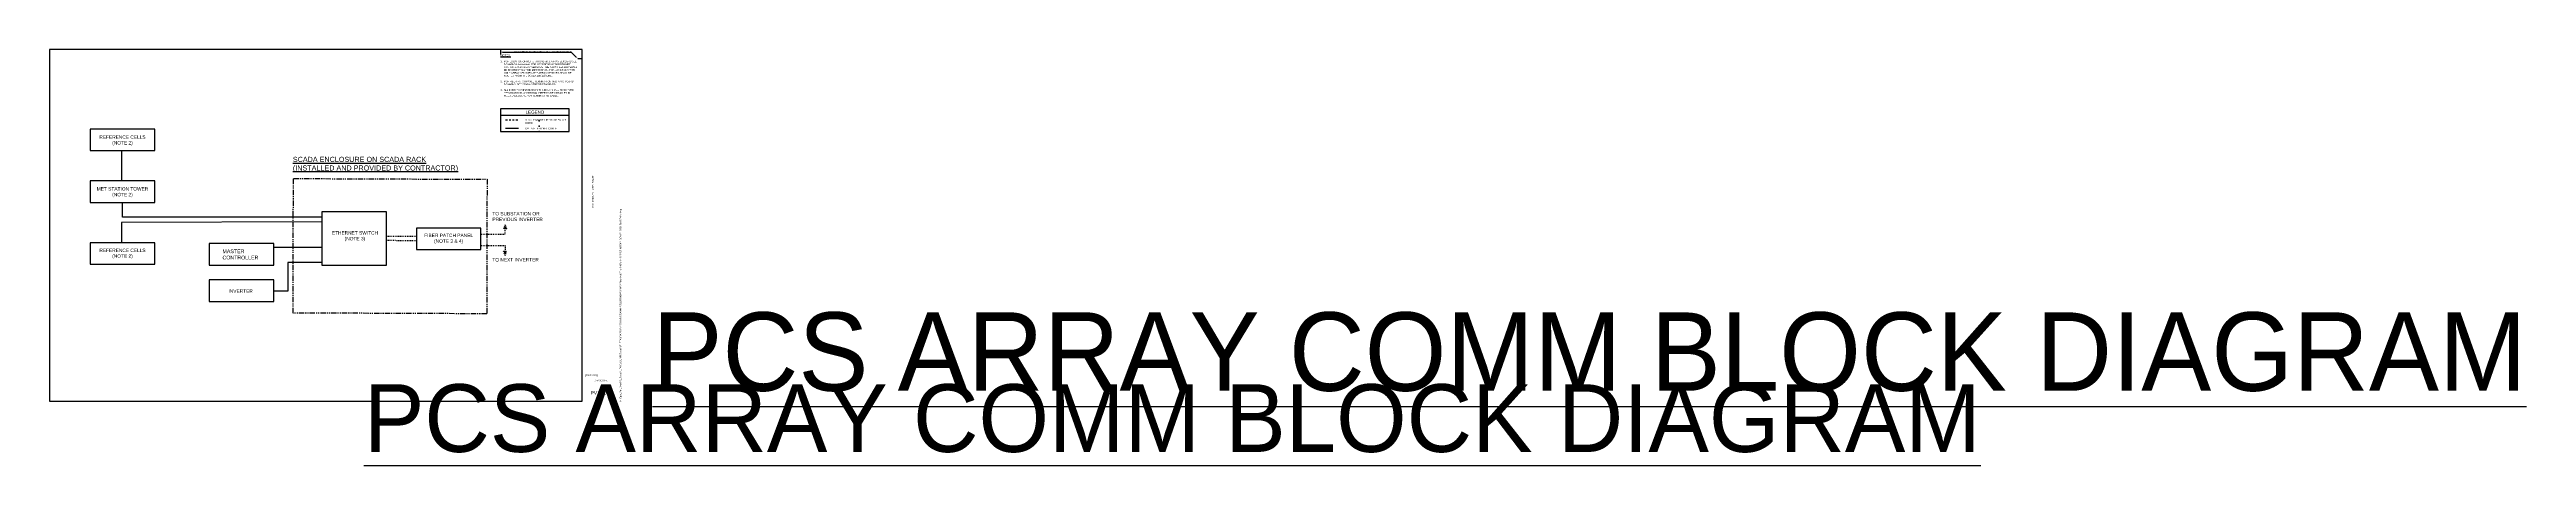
# Paper-space layout 'PCS ARRAY COMM BLOCK DIAGRAM' of a CAD drawing. Header units: feet. Extents: x 1 to 145, y -2 to 22.
# The model-space entities are those that its viewports show. They can reach past a viewport. Long polylines and large blocks are cut down to what shows.
import ezdxf
from ezdxf import colors
from ezdxf.entities.mleader import LeaderData, LeaderLine
from ezdxf.enums import TextEntityAlignment as Align
from ezdxf.math import Vec2, Vec3

# ---------------------------------------------------------------- set-up
doc = ezdxf.new("R2018")
doc.units = ezdxf.units.FT
doc.header["$MEASUREMENT"] = 0
doc.linetypes.add('HIDDEN4', pattern=[0.0935, 0.0625, -0.031])
doc.linetypes.add('PHANTOM2', pattern=[1.25, 0.625, -0.125, 0.125, -0.125, 0.125, -0.125])
for name, color, linetype in [('Border By others', 3, 'PHANTOM2'), ('DEVICES', 5, 'Continuous'), ('E-COMM-ETHR', 191, 'Continuous'), ('E-COMM-SMFB', 131, 'HIDDEN4'), ('E-TEXT', 7, 'Continuous'), ('G-ANNO-TABLES 2', 153, 'Continuous'), ('G-ANNO-TEXT', 1, 'Continuous'), ('G-ANNO-TTBL', 1, 'Continuous'), ('W-TEXT', 7, 'Continuous')]:
    doc.layers.add(name, color=color, linetype=linetype)
doc.layers.add('G-NPLT', color=67, linetype='Continuous', plot=False)
doc.layers.add('VP', color=31, linetype='Continuous', plot=False)
doc.styles.add('NEI-A', font='arial.ttf')
doc.styles.get("Standard").update_dxf_attribs({"font": 'arial.ttf'})

# ---------------------------------------------------------------- blocks, each defined once
blk = doc.blocks.new('TITLE NAME W_O SCALE')
at = {"lineweight": 30, "flags": 104}
blk.add_attdef('TITLE_NAME', text='', height=0.25, dxfattribs=at).set_placement((-0.03, 0.21), align=Align.BOTTOM_LEFT)
at = {"style": 'NEI-A'}
for tag, p in [('SCALE:', (0, 0)), ('1"_=_', (0.56, 0))]:
    blk.add_attdef(tag, text='', height=0.1, dxfattribs=at).set_placement(p, align=Align.BOTTOM_LEFT)
blk = doc.blocks.new('*U5')
at = {"layer": 'G-ANNO-TEXT'}
blk.add_lwpolyline([(-2, -1.3075), (2, -1.3075), (2, 0), (-2, 0)], close=True, dxfattribs=at)
blk.add_lwpolyline([(-2, -0.37), (2, -0.37)], dxfattribs=at)
at = {"layer": 'G-NPLT'}
for p in [(0.25, -0.6825), (0.25, -0.995), (0.25, -1.3075)]:
    blk.add_point(p, dxfattribs=at)
at = {"layer": 'W-TEXT', "insert": (0, -0.185), "char_height": 0.1875, "attachment_point": 5, "style": 'NEI-A'}
blk.add_mtext_dynamic_manual_height_columns('LEGEND', width=3.607448, gutter_width=0.625, heights=[0], dxfattribs=at)
blk = doc.blocks.new('arr')
at = {"ltscale": 0.5}
h = blk.add_hatch(color=256, dxfattribs=at)
h.dxf.hatch_style = 1
h.paths.add_polyline_path([(0.046, 0.123), (-0.046, 0.123), (0, 0)])
for p, q in [((0, 0), (-0.046, 0.123)), ((-0.046, 0.123), (0.046, 0.123)), ((0, 0), (0.046, 0.123))]:
    blk.add_line(p, q, dxfattribs=at)

msp = doc.modelspace()

# ---------------------------------------------------------------- linework, layer by layer
at = {"layer": 'Border By others'}
msp.add_lwpolyline([(12.585, 18.746), (18.22, 18.724), (18.214, 14.804), (12.579, 14.827)], close=True, dxfattribs=at)
at = {"layer": 'DEVICES'}
for points in [[(6.674, 19.56), (8.549, 19.56), (8.549, 20.185), (6.674, 20.185)], [(6.674, 18.052), (8.549, 18.052), (8.549, 18.677), (6.674, 18.677)], [(13.417, 16.224), (15.292, 16.224), (15.292, 17.776), (13.417, 17.776)], [(16.165, 16.679), (18.04, 16.679), (18.04, 17.304), (16.165, 17.304)], [(6.674, 16.246), (8.549, 16.246), (8.549, 16.871), (6.674, 16.871)], [(10.137, 16.224), (12.012, 16.224), (12.012, 16.849), (10.137, 16.849)], [(10.137, 15.166), (12.012, 15.166), (12.012, 15.791), (10.137, 15.791)]]:
    msp.add_lwpolyline(points, close=True, dxfattribs=at)
at = {"layer": 'E-COMM-ETHR'}
msp.add_line((7.584, 19.553), (7.584, 18.674), dxfattribs=at)
for points in [[(13.417, 17.623), (7.612, 17.62), (7.612, 18.052)], [(13.417, 17.482), (7.585, 17.465), (7.585, 16.869)], [(13.417, 16.735), (12.012, 16.735)], [(13.417, 16.297), (12.425, 16.297), (12.425, 15.466), (12.012, 15.466)]]:
    msp.add_lwpolyline(points, dxfattribs=at)
at = {"layer": 'E-COMM-SMFB'}
for p, q in [((16.161, 17.056), (15.292, 17.056)), ((16.161, 16.934), (15.295, 16.936))]:
    msp.add_line(p, q, dxfattribs=at)
for points in [[(18.044, 17.12), (18.746, 17.12), (18.746, 17.276)], [(18.044, 16.793), (18.746, 16.793), (18.746, 16.626)]]:
    msp.add_lwpolyline(points, dxfattribs=at)

# ---------------------------------------------------------------- block references
at = {"layer": 'E-COMM-SMFB', "rotation": 180}
msp.add_blockref('arr', (18.746, 17.399), dxfattribs=at)
at = {"layer": 'E-COMM-SMFB'}
msp.add_blockref('arr', (18.746, 16.503), dxfattribs=at)

# ---------------------------------------------------------------- texts
at = {"layer": 'G-ANNO-TEXT', "style": 'NEI-A'}
for s, width, gutter_width, heights, insert, char_height, attachment_point in [('REFERENCE CELLS (NOTE 2)', 1.79429, 0.5, [0], (7.612, 19.855), 0.1, 5), ('REFERENCE CELLS (NOTE 2)', 1.79429, 0.5, [0], (7.612, 19.855), 0.1, 5), ('\\pxql;{\\LSCADA ENCLOSURE ON SCADA RACK\\P(INSTALLED AND PROVIDED BY CONTRACTOR)}', 4.81874, 0, [0.486], (14.979, 18.933), 0.15, 8), ('MET STATION TOWER\\P(NOTE 2)', 1.79429, 0.5, [0.697], (7.612, 18.347), 0.1, 5), ('TO SUBSTATION OR PREVIOUS INVERTER', 2.02965, 0.5, [0], (18.376, 17.504), 0.1, 7), ('REFERENCE CELLS (NOTE 2)', 1.79429, 0.5, [0], (7.612, 16.556), 0.1, 5), ('ETHERNET SWITCH\\P(NOTE 3)', 1.79429, 0.5, [0], (14.376, 17.064), 0.1, 5), ('FIBER PATCH PANEL\\P(NOTE 3 & 4)', 2.02965, 0.5, [0], (17.102, 16.991), 0.1, 5), ('TO NEXT INVERTER', 2.02965, 0.5, [0], (18.376, 16.327), 0.1, 7), ('INVERTER', 1.79429, 0.5, [0], (11.051, 15.466), 0.1, 5)]:
    msp.add_mtext_dynamic_manual_height_columns(s, width=width, gutter_width=gutter_width, heights=heights, dxfattribs=dict(at, insert=insert, char_height=char_height, attachment_point=attachment_point))
at = {"layer": 'G-ANNO-TEXT', "insert": (10.522, 16.387), "char_height": 0.1094, "width": 1.5169, "attachment_point": 7, "style": 'NEI-A'}
msp.add_mtext('MASTER CONTROLLER', dxfattribs=at)

psp = doc.layouts.new('PCS ARRAY COMM BLOCK DIAGRAM')

# ---------------------------------------------------------------- linework, layer by layer
at = {"layer": 'E-COMM-ETHR', "flags": 128}
psp.add_lwpolyline([(27.28, 17.18), (28.03, 17.18)], dxfattribs=at)
at = {"layer": 'E-COMM-SMFB', "flags": 128}
psp.add_lwpolyline([(27.28, 17.67), (28.03, 17.67)], dxfattribs=at)
at = {"layer": 'G-NPLT'}
psp.add_line((31.73, 21.23), (31.48, 21.23), dxfattribs=at)
psp.add_lwpolyline([(26.98, 21.73), (26.98, 21.48)], dxfattribs=at)
at = {"layer": 'VP'}
psp.add_lwpolyline([(0.73, 21.77), (0.73, 1.27), (31.73, 1.27), (31.73, 21.77)], close=True, dxfattribs=at)

# ---------------------------------------------------------------- block references
at = {"layer": 'E-TEXT'}
ref = psp.add_blockref('TITLE NAME W_O SCALE', (34.91, 6.74), dxfattribs=at)
lines = psp.add_mtext('{\\LPCS ARRAY COMM BLOCK DIAGRAM}', dxfattribs={"layer": '0', "insert": (35.82, 6.45), "char_height": 4.5731, "attachment_point": 1})
ref.add_attrib('TITLE_NAME', '', (35.82, 6.45)).embed_mtext(lines)
ref = psp.add_blockref('TITLE NAME W_O SCALE', (18.12, 2.54), dxfattribs=at)
lines = psp.add_mtext('{\\LPCS ARRAY COMM BLOCK DIAGRAM}', dxfattribs={"layer": 'G-ANNO-TEXT', "insert": (19.03, 2.26), "char_height": 3.9456, "attachment_point": 1})
ref.add_attrib('TITLE_NAME', '', (19.03, 2.26)).embed_mtext(lines)
at = {"layer": 'G-ANNO-TABLES 2'}
psp.add_blockref('*U5', (28.98, 18.3), dxfattribs=at)

# ---------------------------------------------------------------- texts
at = {"layer": 'G-ANNO-TEXT', "attachment_point": 1, "style": 'NEI-A'}
for s, width, gutter_width, heights, insert, char_height in [('\\A1;{\\H1.1429x;\\LNOTES:}\\P\\P\\pxi-2,l2,t2;1.^IFOR LOCATION OF MET STATIONS AND ARRAY SENSORS SEE DRAWINGS #########. FOR LOCATIONS WITH BOTH MET STATIONS AND ARRAY SENSORS, THE ARRAY SENSOR SHALL BE ROUTED FROM THE MET STATION. FOR LOCATIONS WITH ONLY ARRAY SENSORS, THE ARRAY SENSORS SHALL BE ROUTED FROM THE SCADA ENCLOSURE. \\P\\pi0,l0,tz;\\P\\pi-2,l2,t2;2.^IFOR FIBER PATCH PANEL TERMINATION AND PATCH CORD DRAWING, SEE SCADA VENDOR DRAWINGS.\\P\\pi0,l0,tz;\\P\\pi-2,l2,t2;3.^IALL FIBER TERMINATIONS IN THE FIELD SHALL BE SC TYPE TERMINATIONS. ADDITIONAL FIBER TO BE INSTALLED IN FIELD ENCLOSURE FOR TERMINATING CABLE.', 4.4704, 0.938, [5.99], (26.98, 21.48), 0.1), ('SINGLE MODE FIBER OR PATCH CORD', 2.5583, 0.547, [0], (28.42, 17.72), 0.1094), ('CAT 6 ETHERNET CABLE', 3.0052, 0.547, [0], (28.42, 17.22), 0.1094)]:
    psp.add_mtext_dynamic_manual_height_columns(s, width=width, gutter_width=gutter_width, heights=heights, dxfattribs=dict(at, insert=insert, char_height=char_height))
at = {"layer": 'G-ANNO-TTBL', "style": 'NEI-A'}
psp.add_text('XXX, COUNTY , CITY, STATE', height=0.1, rotation=90, dxfattribs=at).set_placement((32.37, 13.47), align=Align.MIDDLE)
for s, width, insert, char_height, attachment_point in [('[XX/XX/XX]', 0.8548, (31.91, 2.77), 0.1, 4), ('PV14-02', 1.7218, (32.77, 1.76), 0.2, 5), ('[XXXX.XXX]', 0.8548, (32.83, 2.46), 0.1, 5)]:
    psp.add_mtext_dynamic_manual_height_columns(s, width=width, gutter_width=0.5, heights=[0], dxfattribs=dict(at, insert=insert, char_height=char_height, attachment_point=attachment_point))
at = {"layer": 'G-NPLT', "insert": (33.92, 1.26), "char_height": 0.1, "width": 13.9717, "attachment_point": 1, "rotation": 90, "style": 'NEI-A'}
psp.add_mtext('H:\\\\Ops_Std_Dev\\\\PS_Solar\\\\4_DWGs\\\\2_NEI\\\\Solar\\\\NEI STANDARD PV SOLAR DRAWINGS\\\\WORKING IN\\\\PV Electrical\\\\22 x 34\\\\PV14-02 PCS ARRAY COM BLOCK DIAGRAM.dwg', dxfattribs=at)

# ---------------------------------------------------------------- leaders
at = {"layer": 'G-NPLT'}
ml = psp.add_multileader_mtext('Standard', dxfattribs=at)
ml.set_content('ALIGN TEXT .25 FROM TOP AND .25 FROM SIDE', color=256, style='NEI-A')
ml.set_leader_properties()
ml.build(insert=Vec2(0, 0))
ml.multileader.update_dxf_attribs({"dogleg_length": 0.0625, "arrow_head_size": 0.125})
ctx = ml.context
ctx.base_point, ctx.char_height, ctx.arrow_head_size, ctx.landing_gap_size, ctx.plane_origin = Vec3(27.66, 21.62), 0.1, 0.125, 0.09, Vec3(28.41, 21.67)
ctx.text_align_type = 2
notes = []
notes.append((ctx, [(1, (1, 1, 0), (31.1, 21.62), (-1, 0), 0.0625, [(0, [(26.98, 21.62)], 0, []), (1, [(31.48, 21.23)], 0, [])])]))
ctx.mtext.insert, ctx.mtext.width, ctx.mtext.alignment, ctx.mtext.flow_direction = Vec3(30.95, 21.67), 3.6941, 3, 5
for ctx, leaders in notes:
    for number, flags, end, landing, length, lines in leaders:
        leader = LeaderData()
        leader.index, (leader.has_last_leader_line, leader.has_dogleg_vector, leader.attachment_direction) = number, flags
        leader.last_leader_point, leader.dogleg_vector, leader.dogleg_length = Vec3(end), Vec3(landing), length
        for number, points, colour, breaks in lines:
            line = LeaderLine()
            line.index, line.vertices, line.color, line.breaks = number, Vec3.list(points), colors.encode_raw_color(colour), breaks
            leader.lines.append(line)
        ctx.leaders.append(leader)

# ---------------------------------------------------------------- viewports
at = {"layer": 'VP'}
vp = psp.add_viewport(center=(16.23, 11.52), size=(31, 20.5), view_center_point=(13.237, 17.382), view_height=10.25, dxfattribs=at)
vp.dxf.flags = 0x10000  # cut along an outline
vp.dxf.clipping_boundary_handle = psp.add_lwpolyline([(0.73, 21.77), (0.73, 1.27), (31.73, 1.27), (31.73, 21.77)], format="xyb", close=True, dxfattribs={"invisible": 1}).dxf.handle

doc.saveas('drawing.dxf')
